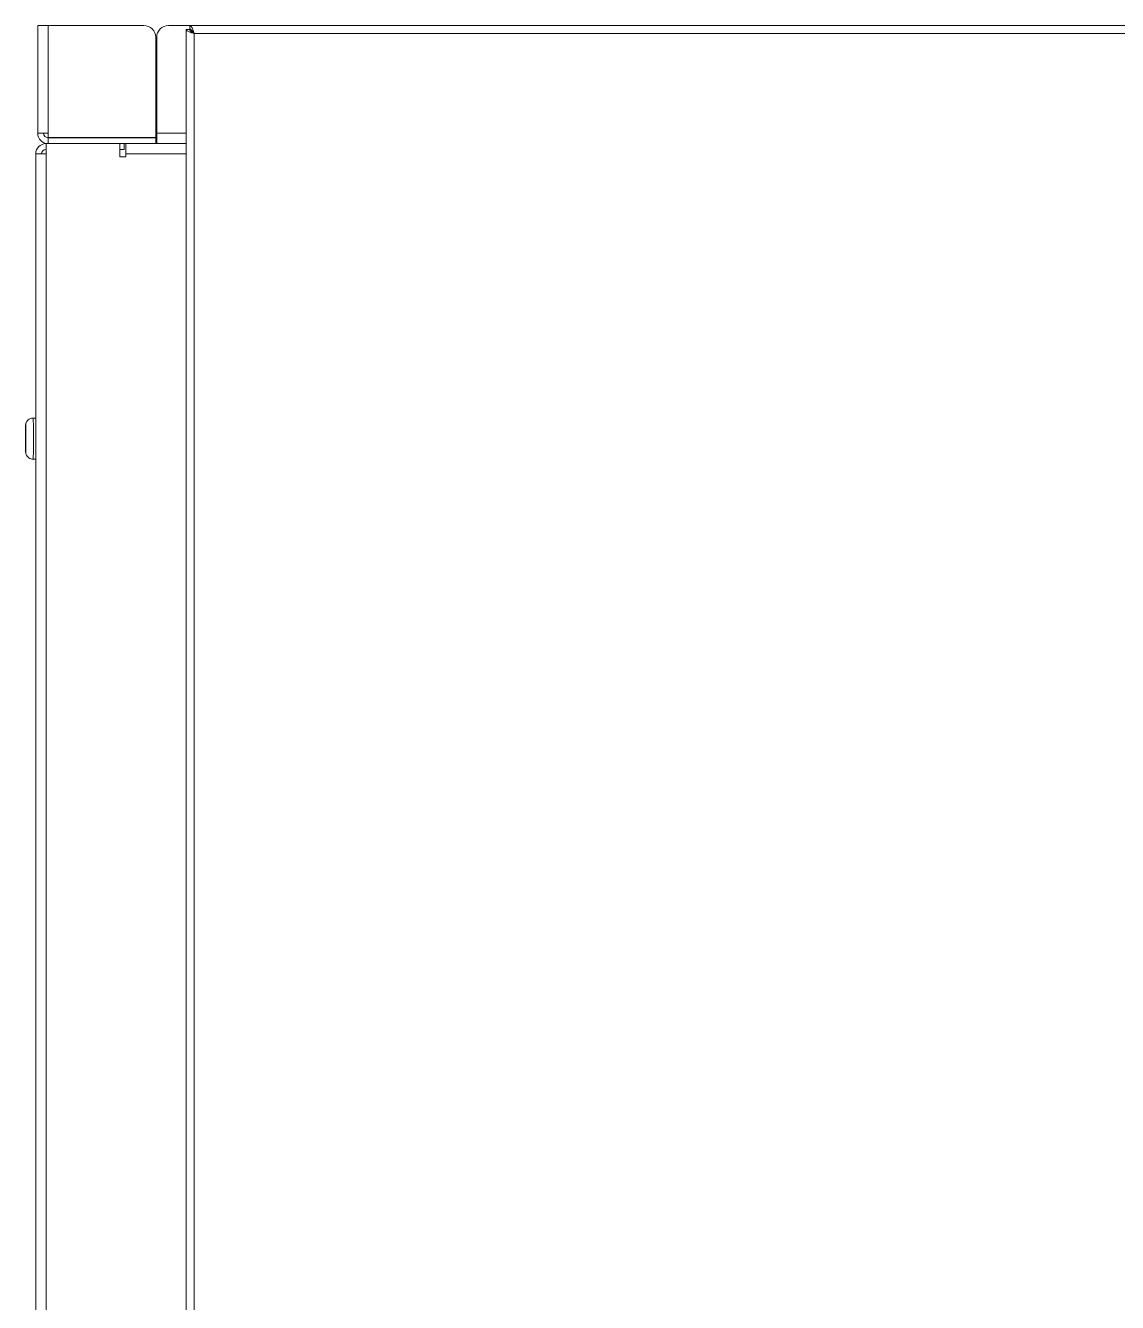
# Model space of a CAD drawing. Extents: x -76427 to 292734, y -42117 to 131250.
# Drawn here: x 11696.6 to 12066.6, y -37309.3 to -36876.6 of the extents above; entities that cross this region are included whole.
import ezdxf

# ---------------------------------------------------------------- set-up
doc = ezdxf.new("R2010")
doc.units = 0
doc.header["$LTSCALE"] = 10
doc.layers.add('XFM7P10PV$0$PV-EQ(50K)', color=252, linetype='Continuous', lineweight=9)
doc.layers.add('XFM7P10PV-200K$0$PV-EQ(50K)', color=22, linetype='Continuous', lineweight=9)

# ---------------------------------------------------------------- blocks, each defined once
blk = doc.blocks.new('XFM7P10PV-200K$0$A$Cf6a59fa3')
for p, q in [((8.62, 1893), (5.12, 1893)), ((5.12, 1856.5), (5.12, 1893)), ((8.62, 1893), (41.12, 1893)), ((8.62, 1893), (8.62, 1856.5)), ((49.45, 1893), (56.72, 1893)), ((55.4, 174.32), (55.4, 1891.68)), ((56.65, 1891.68), (55.4, 1891.68)), ((57.97, 1890.36), (56.65, 1891.68)), ((56.72, 1893), (1039.08, 1893)), ((56.72, 1891.75), (56.72, 1893)), ((58.04, 1890.43), (56.72, 1891.75)), ((45.12, 1889), (45.12, 1855.1)), ((45.45, 1856.5), (45.45, 1889)), ((58.15, 1890.25), (58.15, 175.75)), ((1037.65, 1890.25), (58.15, 1890.25)), ((5.12, 1856.5), (8.62, 1856.5)), ((8.62, 1856.5), (8.62, 1855.1)), ((45.45, 1856.5), (55.4, 1856.5)), ((45.45, 1856.5), (45.45, 1853)), ((7.95, 1853), (7.95, 1849.5)), ((7.95, 1853), (32.95, 1853)), ((8.62, 1855.1), (45.12, 1855.1)), ((8.62, 1855), (8.62, 1853)), ((45.12, 1855), (8.62, 1855)), ((8.62, 1853), (45.12, 1853)), ((22.09, 1855.05), (22.14, 1855.05)), ((22.09, 1855), (22.09, 1855.05)), ((22.14, 1855), (22.14, 1855.05)), ((26.09, 1855.05), (26.14, 1855.05)), ((26.09, 1855), (26.09, 1855.05)), ((26.14, 1855), (26.14, 1855.05)), ((32.45, 1855), (32.45, 1855.1)), ((32.95, 1848.5), (32.95, 1853)), ((34.45, 1855), (34.45, 1855.1)), ((34.45, 1853), (34.45, 1851)), ((34.95, 1853), (34.95, 1849.5)), ((45.12, 1853), (45.12, 1855)), ((45.45, 1853), (45.12, 1853)), ((55.4, 1853), (45.45, 1853)), ((4.45, 1849.5), (7.95, 1849.5)), ((4.45, 1849.5), (4.45, 216.5)), ((7.95, 1849.5), (7.95, 216.5)), ((34.45, 1851), (32.95, 1851)), ((34.95, 1848.5), (32.95, 1848.5)), ((55.4, 1849.5), (34.95, 1849.5)), ((34.95, 1849.5), (34.95, 1848.5)), ((3.61, 1760), (4.45, 1760)), ((1.02, 1753), (1.03, 1755.5)), ((1.03, 1750.5), (1.02, 1753)), ((1.07, 1753), (1.02, 1753)), ((1.03, 1755.5), (1.06, 1755.5)), ((1.06, 1755.5), (1.07, 1753)), ((1.07, 1753), (1.06, 1750.5)), ((1.06, 1750.5), (1.03, 1750.5)), ((3.61, 1746), (4.45, 1746))]:
    blk.add_line(p, q)
for centre, radius, start, end in [((41.12, 1889), 4, 0, 90), ((49.45, 1889), 4, 90, 180), ((8.62, 1856.5), 3.5, 180, 270), ((8.62, 1856.5), 1.5, 180, 270), ((7.95, 1849.5), 3.5, 90, 180), ((7.95, 1849.5), 1.5, 90, 180)]:
    blk.add_arc(centre, radius, start, end)
blk.add_ellipse((1.05, 1753), major_axis=(0, 4.44), ratio=0.009202)
blk.add_ellipse((3.61, 1753), major_axis=(0, -7), ratio=0.009202, start_param=0, end_param=3.141593)
for points, knots in [([(55.4, 1891.68), (55.4, 1891.35), (55.99, 1891.02), (56.87, 1890.69), (57.26, 1890.54), (57.71, 1890.4), (58.15, 1890.25)], [0, 0, 0, 0, 1.087346, 1.087346, 1.087346, 1.570796, 1.570796, 1.570796, 1.570796]), ([(58.15, 1890.25), (57.52, 1890.63), (56.91, 1891.02), (56.72, 1891.4), (56.67, 1891.49), (56.65, 1891.59), (56.65, 1891.68)], [0, 0, 0, 0, 1.265256, 1.265256, 1.265256, 1.570796, 1.570796, 1.570796, 1.570796]), ([(58.15, 1890.25), (57.82, 1891.25), (57.49, 1892.22), (57.16, 1892.68), (57.01, 1892.89), (56.87, 1893), (56.72, 1893)], [0, 0, 0, 0, 1.087346, 1.087346, 1.087346, 1.570796, 1.570796, 1.570796, 1.570796]), ([(58.15, 1890.25), (57.77, 1890.88), (57.38, 1891.49), (57, 1891.68), (56.91, 1891.73), (56.81, 1891.75), (56.72, 1891.75)], [0, 0, 0, 0, 1.265256, 1.265256, 1.265256, 1.570796, 1.570796, 1.570796, 1.570796]), ([(3.61, 1746), (3.33, 1746), (3.05, 1746.05), (2.53, 1746.22), (2.28, 1746.35), (1.85, 1746.68), (1.65, 1746.88), (1.35, 1747.33), (1.23, 1747.58), (1.12, 1747.94), (1.09, 1748.06), (1.07, 1748.2), (1.06, 1748.24), (1.06, 1748.31), (1.05, 1748.34), (1.05, 1748.41), (1.05, 1748.43), (1.04, 1748.52), (1.04, 1748.56), (1.03, 1748.78), (1.03, 1748.98), (1.02, 1749.59), (1.01, 1750.03), (1.01, 1750.94), (1.01, 1751.39), (1, 1752.32), (1, 1752.81), (1, 1753.76), (1.01, 1754.24), (1.01, 1755.12), (1.01, 1755.54), (1.02, 1756.27), (1.02, 1756.59), (1.03, 1757.11), (1.03, 1757.29), (1.04, 1757.5), (1.04, 1757.55), (1.05, 1757.66), (1.06, 1757.69), (1.07, 1757.77), (1.07, 1757.83), (1.1, 1757.95), (1.11, 1758.01), (1.14, 1758.15), (1.17, 1758.25), (1.27, 1758.5), (1.35, 1758.66), (1.58, 1759.03), (1.75, 1759.22), (2.15, 1759.56), (2.39, 1759.71), (2.89, 1759.91), (3.16, 1759.98), (3.49, 1760), (3.55, 1760), (3.61, 1760)], [0, 0, 0, 0, 0.083052, 0.083052, 0.164602, 0.164602, 0.2462, 0.2462, 0.327638, 0.327638, 0.362367, 0.362367, 0.377165, 0.377165, 0.394628, 0.394628, 0.416019, 0.416019, 0.463979, 0.463979, 0.608785, 0.608785, 0.789273, 0.789273, 0.934355, 0.934355, 1.077824, 1.077824, 1.22083, 1.22083, 1.363943, 1.363943, 1.507882, 1.507882, 1.655201, 1.655201, 1.705546, 1.705546, 1.720862, 1.720862, 1.742524, 1.742524, 1.760411, 1.760411, 1.789671, 1.789671, 1.842827, 1.842827, 1.919312, 1.919312, 2.0007, 2.0007, 2.082295, 2.082295, 2.099307, 2.099307, 2.099307, 2.099307])]:
    blk.add_open_spline(points, degree=3, knots=knots)
blk = doc.blocks.new('XFM7P10PV-200K')
at = {"layer": 'XFM7P10PV-200K$0$PV-EQ(50K)'}
blk.add_blockref('XFM7P10PV-200K$0$A$Cf6a59fa3', (11695.6, -38769.63), dxfattribs=at)
blk = doc.blocks.new('XFM7P10PV$0$A$Cf6a59fa3')
for p, q in [((8.62, 1893), (5.12, 1893)), ((5.12, 1856.5), (5.12, 1893)), ((8.62, 1893), (41.12, 1893)), ((8.62, 1893), (8.62, 1856.5)), ((49.45, 1893), (56.72, 1893)), ((55.4, 174.32), (55.4, 1891.68)), ((56.65, 1891.68), (55.4, 1891.68)), ((57.97, 1890.36), (56.65, 1891.68)), ((56.72, 1893), (1039.08, 1893)), ((56.72, 1891.75), (56.72, 1893)), ((58.04, 1890.43), (56.72, 1891.75)), ((45.12, 1889), (45.12, 1855.1)), ((45.45, 1856.5), (45.45, 1889)), ((58.15, 1890.25), (58.15, 175.75)), ((1037.65, 1890.25), (58.15, 1890.25)), ((5.12, 1856.5), (8.62, 1856.5)), ((8.62, 1856.5), (8.62, 1855.1)), ((45.45, 1856.5), (55.4, 1856.5)), ((45.45, 1856.5), (45.45, 1853)), ((7.95, 1853), (7.95, 1849.5)), ((7.95, 1853), (32.95, 1853)), ((8.62, 1855.1), (45.12, 1855.1)), ((8.62, 1855), (8.62, 1853)), ((45.12, 1855), (8.62, 1855)), ((8.62, 1853), (45.12, 1853)), ((22.09, 1855.05), (22.14, 1855.05)), ((22.09, 1855), (22.09, 1855.05)), ((22.14, 1855), (22.14, 1855.05)), ((26.09, 1855.05), (26.14, 1855.05)), ((26.09, 1855), (26.09, 1855.05)), ((26.14, 1855), (26.14, 1855.05)), ((32.45, 1855), (32.45, 1855.1)), ((32.95, 1848.5), (32.95, 1853)), ((34.45, 1855), (34.45, 1855.1)), ((34.45, 1853), (34.45, 1851)), ((34.95, 1853), (34.95, 1849.5)), ((45.12, 1853), (45.12, 1855)), ((45.45, 1853), (45.12, 1853)), ((55.4, 1853), (45.45, 1853)), ((4.45, 1849.5), (7.95, 1849.5)), ((4.45, 1849.5), (4.45, 216.5)), ((7.95, 1849.5), (7.95, 216.5)), ((34.45, 1851), (32.95, 1851)), ((34.95, 1848.5), (32.95, 1848.5)), ((55.4, 1849.5), (34.95, 1849.5)), ((34.95, 1849.5), (34.95, 1848.5)), ((3.61, 1760), (4.45, 1760)), ((1.02, 1753), (1.03, 1755.5)), ((1.03, 1750.5), (1.02, 1753)), ((1.07, 1753), (1.02, 1753)), ((1.03, 1755.5), (1.06, 1755.5)), ((1.06, 1755.5), (1.07, 1753)), ((1.07, 1753), (1.06, 1750.5)), ((1.06, 1750.5), (1.03, 1750.5)), ((3.61, 1746), (4.45, 1746))]:
    blk.add_line(p, q)
for centre, radius, start, end in [((41.12, 1889), 4, 0, 90), ((49.45, 1889), 4, 90, 180), ((8.62, 1856.5), 3.5, 180, 270), ((8.62, 1856.5), 1.5, 180, 270), ((7.95, 1849.5), 3.5, 90, 180), ((7.95, 1849.5), 1.5, 90, 180)]:
    blk.add_arc(centre, radius, start, end)
blk.add_ellipse((1.05, 1753), major_axis=(0, 4.44), ratio=0.009202)
blk.add_ellipse((3.61, 1753), major_axis=(0, -7), ratio=0.009202, start_param=0, end_param=3.141593)
for points, knots in [([(55.4, 1891.68), (55.4, 1891.35), (55.99, 1891.02), (56.87, 1890.69), (57.26, 1890.54), (57.71, 1890.4), (58.15, 1890.25)], [0, 0, 0, 0, 1.087346, 1.087346, 1.087346, 1.570796, 1.570796, 1.570796, 1.570796]), ([(58.15, 1890.25), (57.52, 1890.63), (56.91, 1891.02), (56.72, 1891.4), (56.67, 1891.49), (56.65, 1891.59), (56.65, 1891.68)], [0, 0, 0, 0, 1.265256, 1.265256, 1.265256, 1.570796, 1.570796, 1.570796, 1.570796]), ([(58.15, 1890.25), (57.82, 1891.25), (57.49, 1892.22), (57.16, 1892.68), (57.01, 1892.89), (56.87, 1893), (56.72, 1893)], [0, 0, 0, 0, 1.087346, 1.087346, 1.087346, 1.570796, 1.570796, 1.570796, 1.570796]), ([(58.15, 1890.25), (57.77, 1890.88), (57.38, 1891.49), (57, 1891.68), (56.91, 1891.73), (56.81, 1891.75), (56.72, 1891.75)], [0, 0, 0, 0, 1.265256, 1.265256, 1.265256, 1.570796, 1.570796, 1.570796, 1.570796]), ([(3.61, 1746), (3.33, 1746), (3.05, 1746.05), (2.53, 1746.22), (2.28, 1746.35), (1.85, 1746.68), (1.65, 1746.88), (1.35, 1747.33), (1.23, 1747.58), (1.12, 1747.94), (1.09, 1748.06), (1.07, 1748.2), (1.06, 1748.24), (1.06, 1748.31), (1.05, 1748.34), (1.05, 1748.41), (1.05, 1748.43), (1.04, 1748.52), (1.04, 1748.56), (1.03, 1748.78), (1.03, 1748.98), (1.02, 1749.59), (1.01, 1750.03), (1.01, 1750.94), (1.01, 1751.39), (1, 1752.32), (1, 1752.81), (1, 1753.76), (1.01, 1754.24), (1.01, 1755.12), (1.01, 1755.54), (1.02, 1756.27), (1.02, 1756.59), (1.03, 1757.11), (1.03, 1757.29), (1.04, 1757.5), (1.04, 1757.55), (1.05, 1757.66), (1.06, 1757.69), (1.07, 1757.77), (1.07, 1757.83), (1.1, 1757.95), (1.11, 1758.01), (1.14, 1758.15), (1.17, 1758.25), (1.27, 1758.5), (1.35, 1758.66), (1.58, 1759.03), (1.75, 1759.22), (2.15, 1759.56), (2.39, 1759.71), (2.89, 1759.91), (3.16, 1759.98), (3.49, 1760), (3.55, 1760), (3.61, 1760)], [0, 0, 0, 0, 0.083052, 0.083052, 0.164602, 0.164602, 0.2462, 0.2462, 0.327638, 0.327638, 0.362367, 0.362367, 0.377165, 0.377165, 0.394628, 0.394628, 0.416019, 0.416019, 0.463979, 0.463979, 0.608785, 0.608785, 0.789273, 0.789273, 0.934355, 0.934355, 1.077824, 1.077824, 1.22083, 1.22083, 1.363943, 1.363943, 1.507882, 1.507882, 1.655201, 1.655201, 1.705546, 1.705546, 1.720862, 1.720862, 1.742524, 1.742524, 1.760411, 1.760411, 1.789671, 1.789671, 1.842827, 1.842827, 1.919312, 1.919312, 2.0007, 2.0007, 2.082295, 2.082295, 2.099307, 2.099307, 2.099307, 2.099307])]:
    blk.add_open_spline(points, degree=3, knots=knots)
blk = doc.blocks.new('XFM7P10PV')
at = {"layer": 'XFM7P10PV$0$PV-EQ(50K)'}
blk.add_blockref('XFM7P10PV$0$A$Cf6a59fa3', (11695.6, -38769.63), dxfattribs=at)

msp = doc.modelspace()

# ---------------------------------------------------------------- block references
for name in ['XFM7P10PV', 'XFM7P10PV-200K']:
    msp.add_blockref(name, (0, 0))

doc.saveas('drawing.dxf')
